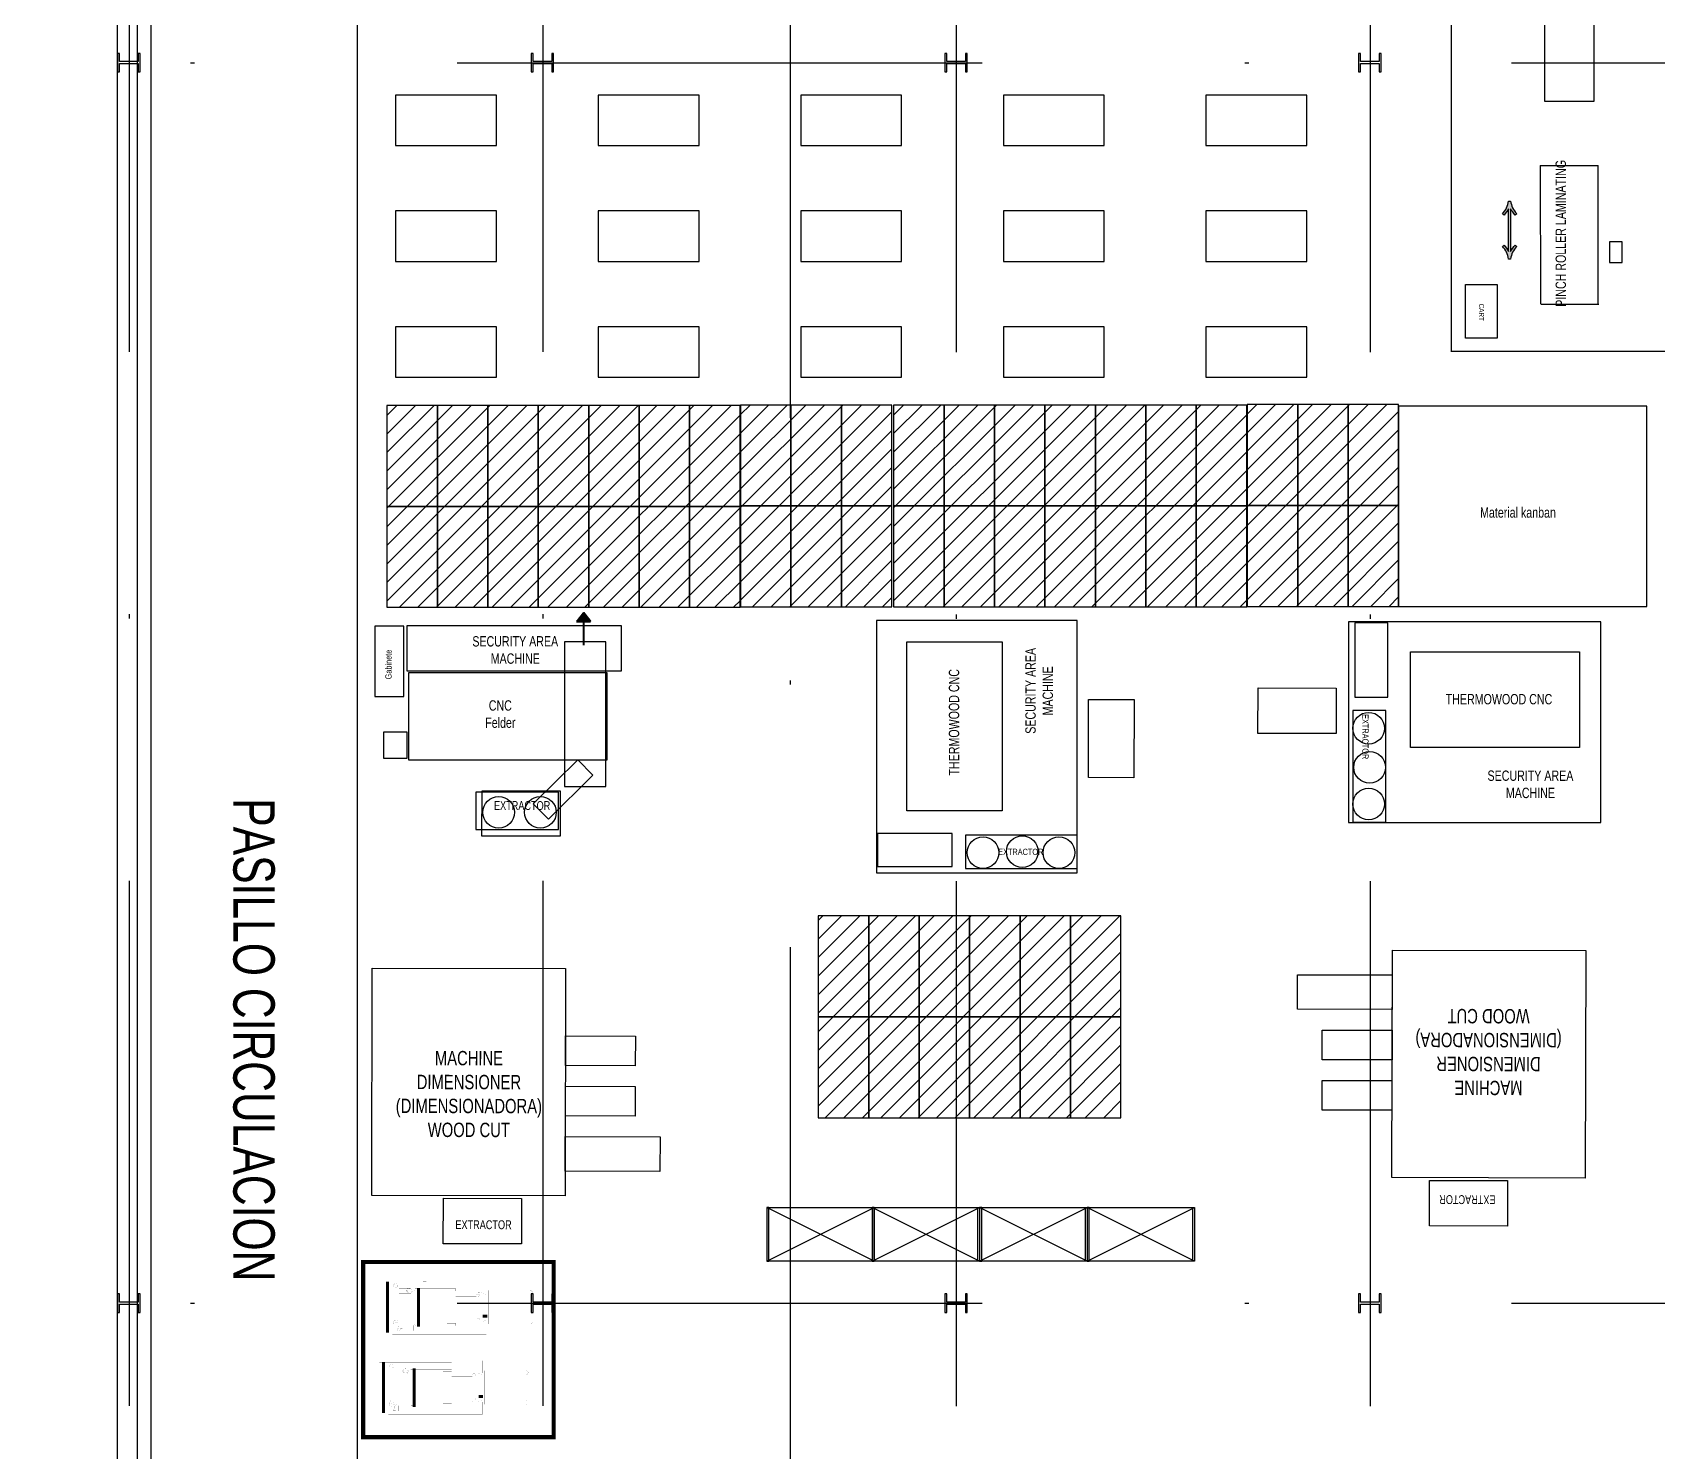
# Model space of a CAD drawing. Header units: millimetres. Extents: x 1309 to 1714, y 898 to 1242.
# Drawn here: x 1377.89 to 1417.19, y 1174.33 to 1208.66 of the extents above; entities that cross this region are included whole.
import ezdxf

# ---------------------------------------------------------------- set-up
doc = ezdxf.new("R2010")
doc.units = ezdxf.units.MM
doc.linetypes.add('DASHDOT', pattern=[25.4, 12.7, -6.35, 0, -6.35])
for name, color, linetype in [('1- 2', 223, 'Continuous'), ('ejes', 140, 'DASHDOT'), ('LINEA LIMITE DE ZONIFICACION', 2, 'Continuous')]:
    doc.layers.add(name, color=color, linetype=linetype)
doc.styles.add('TEXTO GENERAL', font='swissc.ttf', dxfattribs={"width": 0.9, "height": 1})

# ---------------------------------------------------------------- blocks, each defined once
blk = doc.blocks.new('malla1x1')
at = {"color": 1, "linetype": 'Continuous', "ltscale": 0.01}
blk.add_lwpolyline([(80.173, 79.605), (0, 79.605), (0, 0), (101.556, 0)], close=True, dxfattribs=at)
blk = doc.blocks.new('planta conjunto')
blk.add_lwpolyline([(60.277, 79.803), (60.75, 79.803), (60.75, 0), (60.277, 0)], close=True)
blk.add_lwpolyline([(60.277, 79.803), (60.75, 79.803), (60.75, 0), (60.277, 0)], close=True)
at = {"layer": '1- 2', "lineweight": 25}
for points in [[(60.774, 55.02), (60.324, 55.02), (60.324, 55.217), (60.277, 55.217), (60.277, 54.767), (60.324, 54.767), (60.324, 54.972), (60.774, 54.972), (60.774, 54.767), (60.822, 54.767), (60.822, 55.217), (60.774, 55.217), (60.774, 55.02)], [(60.774, 55.02), (60.324, 55.02), (60.324, 55.217), (60.277, 55.217), (60.277, 54.767), (60.324, 54.767), (60.324, 54.972), (60.774, 54.972), (60.774, 54.767), (60.822, 54.767), (60.822, 55.217), (60.774, 55.217), (60.774, 55.02)], [(70.782, 55.02), (70.332, 55.02), (70.332, 55.217), (70.284, 55.217), (70.284, 54.767), (70.332, 54.767), (70.332, 54.972), (70.782, 54.972), (70.782, 54.767), (70.822, 54.767), (70.822, 55.217), (70.782, 55.217), (70.782, 55.02)], [(70.782, 55.02), (70.332, 55.02), (70.332, 55.217), (70.284, 55.217), (70.284, 54.767), (70.332, 54.767), (70.332, 54.972), (70.782, 54.972), (70.782, 54.767), (70.822, 54.767), (70.822, 55.217), (70.782, 55.217), (70.782, 55.02)], [(80.782, 55.02), (80.332, 55.02), (80.332, 55.217), (80.284, 55.217), (80.284, 54.767), (80.332, 54.767), (80.332, 54.972), (80.782, 54.972), (80.782, 54.767), (80.829, 54.767), (80.829, 55.217), (80.782, 55.217), (80.782, 55.02)], [(80.782, 55.02), (80.332, 55.02), (80.332, 55.217), (80.284, 55.217), (80.284, 54.767), (80.332, 54.767), (80.332, 54.972), (80.782, 54.972), (80.782, 54.767), (80.829, 54.767), (80.829, 55.217), (80.782, 55.217), (80.782, 55.02)], [(90.79, 55.02), (90.34, 55.02), (90.34, 55.217), (90.292, 55.217), (90.292, 54.767), (90.34, 54.767), (90.34, 54.972), (90.79, 54.972), (90.79, 54.767), (90.837, 54.767), (90.837, 55.217), (90.79, 55.217), (90.79, 55.02)], [(90.79, 55.02), (90.34, 55.02), (90.34, 55.217), (90.292, 55.217), (90.292, 54.767), (90.34, 54.767), (90.34, 54.972), (90.79, 54.972), (90.79, 54.767), (90.837, 54.767), (90.837, 55.217), (90.79, 55.217), (90.79, 55.02)], [(60.774, 25.012), (60.324, 25.012), (60.324, 25.209), (60.277, 25.209), (60.277, 24.759), (60.324, 24.759), (60.324, 24.964), (60.774, 24.964), (60.774, 24.759), (60.822, 24.759), (60.822, 25.209), (60.774, 25.209), (60.774, 25.012)], [(60.774, 25.012), (60.324, 25.012), (60.324, 25.209), (60.277, 25.209), (60.277, 24.759), (60.324, 24.759), (60.324, 24.964), (60.774, 24.964), (60.774, 24.759), (60.822, 24.759), (60.822, 25.209), (60.774, 25.209), (60.774, 25.012)], [(70.782, 25.012), (70.332, 25.012), (70.332, 25.209), (70.284, 25.209), (70.284, 24.759), (70.332, 24.759), (70.332, 24.964), (70.782, 24.964), (70.782, 24.759), (70.822, 24.759), (70.822, 25.209), (70.782, 25.209), (70.782, 25.012)], [(70.782, 25.012), (70.332, 25.012), (70.332, 25.209), (70.284, 25.209), (70.284, 24.759), (70.332, 24.759), (70.332, 24.964), (70.782, 24.964), (70.782, 24.759), (70.822, 24.759), (70.822, 25.209), (70.782, 25.209), (70.782, 25.012)], [(80.782, 25.012), (80.332, 25.012), (80.332, 25.209), (80.284, 25.209), (80.284, 24.759), (80.332, 24.759), (80.332, 24.964), (80.782, 24.964), (80.782, 24.759), (80.829, 24.759), (80.829, 25.209), (80.782, 25.209), (80.782, 25.012)], [(80.782, 25.012), (80.332, 25.012), (80.332, 25.209), (80.284, 25.209), (80.284, 24.759), (80.332, 24.759), (80.332, 24.964), (80.782, 24.964), (80.782, 24.759), (80.829, 24.759), (80.829, 25.209), (80.782, 25.209), (80.782, 25.012)], [(90.79, 25.012), (90.34, 25.012), (90.34, 25.209), (90.292, 25.209), (90.292, 24.759), (90.34, 24.759), (90.34, 24.964), (90.79, 24.964), (90.79, 24.759), (90.837, 24.759), (90.837, 25.209), (90.79, 25.209), (90.79, 25.012)], [(90.79, 25.012), (90.34, 25.012), (90.34, 25.209), (90.292, 25.209), (90.292, 24.759), (90.34, 24.759), (90.34, 24.964), (90.79, 24.964), (90.79, 24.759), (90.837, 24.759), (90.837, 25.209), (90.79, 25.209), (90.79, 25.012)]]:
    blk.add_lwpolyline(points, dxfattribs=at)
at = {"layer": 'ejes'}
for p, q in [((60.555, 86.2), (60.555, 0.474)), ((70.562, 86.2), (70.562, 0.474)), ((80.562, 86.192), (80.562, 0.474)), ((90.57, 86.192), (90.57, 0.474)), ((76.545, 84.599), (76.545, -1.127)), ((-8.01, 54.992), (162.449, 54.992)), ((-8.01, 24.984), (162.449, 24.984))]:
    blk.add_line(p, q, dxfattribs=at)
blk.add_blockref('malla1x1', (60.75, 0.197))
blk = doc.blocks.new('ARRAY BASE$0$MONTACARGA 1')
at = {"lineweight": 100, "const_width": 0.00187}
for points in [[(9782.598, 92.797), (9782.598, 92.835), (9780.327, 92.835), (9780.327, 92.535), (9781.063, 92.535)], [(9780.28, 92.589), (9780.28, 91.777)], [(9780.564, 92.452), (9781.063, 92.452)], [(9781.033, 92.449), (9781.033, 91.917)], [(9782.714, 92.486), (9782.091, 92.486), (9782.091, 91.88), (9782.714, 91.88)], [(9780.411, 91.97), (9780.308, 91.97)], [(9782.598, 91.57), (9782.598, 91.532), (9780.327, 91.532), (9780.327, 91.832), (9781.063, 91.832)], [(9780.564, 91.916), (9781.063, 91.916)], [(9782.149, 91.842), (9782.437, 91.842), (9782.437, 91.721), (9782.149, 91.721)]]:
    blk.add_lwpolyline(points, dxfattribs=at)
for points in [[(9782.817, 91.57), (9782.817, 92.796), (9781.064, 92.796), (9781.064, 91.57)], [(9781.777, 92.648), (9781.856, 92.648), (9781.856, 92.797), (9781.777, 92.797)], [(9782.087, 92.749), (9782.351, 92.749), (9782.351, 92.619), (9782.087, 92.619)], [(9782.088, 92.646), (9781.302, 92.646), (9781.302, 91.719), (9782.088, 91.719)], [(9782.422, 92.747), (9782.401, 92.705), (9782.354, 92.705), (9782.354, 92.652), (9782.437, 92.652), (9782.486, 92.747)], [(9781.777, 91.569), (9781.856, 91.569), (9781.856, 91.718), (9781.777, 91.718)]]:
    blk.add_lwpolyline(points, close=True, dxfattribs=at)
at = {"lineweight": 100}
for points in [[(9782.714, 92.796), (9782.714, 91.57)], [(9780.411, 92.396), (9780.308, 92.396)], [(9781.969, 91.719), (9781.969, 92.646)]]:
    blk.add_lwpolyline(points, dxfattribs=at)
for points in [[(9780.205, 92.589, 0.00187, 0.00187, 0), (9780.205, 91.777, 0.00187, 0.00187, 0), (9780.306, 91.777, 0.00187, 0.00187, 0), (9780.306, 92.589, 0.00187, 0.00187, 0), (9779.265, 92.589, 0.00187, 0.00187, 0.414), (9779.217, 92.542, 0.00187, 0.00187, 0.414), (9779.265, 92.494, 0.00187, 0.00187, 0), (9780.205, 92.494, 0, 0, 0)], [(9780.411, 92.445, 0.00187, 0.00187, 0), (9780.308, 92.445, 0.00187, 0.00187, 0), (9780.308, 92.347, 0.00187, 0.00187, 0), (9780.411, 92.347, 0, 0, 0)], [(9780.411, 91.921, 0.00187, 0.00187, 0), (9780.411, 92.445, 0.00187, 0.00187, 0), (9780.492, 92.445, 0.00187, 0.00187, 0), (9780.492, 91.921, 0.00187, 0.00187, 0), (9780.308, 91.921, 0.00187, 0.00187, 0), (9780.308, 92.018, 0.00187, 0.00187, 0), (9780.411, 92.018, 0, 0, 0)], [(9781.277, 92.577, 0.00187, 0.00187, 0), (9781.063, 92.577, 0.00187, 0.00187, 0), (9781.063, 92.627, 0.00187, 0.00187, 0), (9781.277, 92.627, 0, 0, 0), (9781.277, 91.738, 0, 0, 0)], [(9781.277, 91.788, 0.00187, 0.00187, 0), (9781.063, 91.788, 0.00187, 0.00187, 0), (9781.063, 91.738, 0.00187, 0.00187, 0), (9781.953, 91.738, 0.00187, 0.00187, 0), (9781.953, 92.627, 0.00187, 0.00187, 0), (9781.277, 92.627, 0, 0, 0)]]:
    blk.add_lwpolyline(points, format="xyseb", dxfattribs=at)
at = {"lineweight": 100, "const_width": 0.00187}
for points in [[(9780.331, 91.922), (9780.335, 91.879, 0.134), (9780.447, 91.832), (9780.54, 91.836, 0.259), (9780.564, 91.869), (9780.564, 92.502, 0.388), (9780.527, 92.535, 0.001), (9780.447, 92.535, 0.071), (9780.415, 92.531, 0.105), (9780.331, 92.485), (9780.331, 92.445)], [(9781.968, 92.626), (9782.042, 92.626, -0.413), (9782.065, 92.599, -0.362), (9782.042, 92.58), (9781.968, 92.58)], [(9780.203, 91.871), (9779.262, 91.871, 0.414214), (9779.215, 91.824, 0.414), (9779.262, 91.777), (9780.203, 91.777)], [(9781.968, 91.785), (9782.042, 91.785, -0.412), (9782.065, 91.757, -0.362), (9782.042, 91.738), (9781.968, 91.738)], [(9782.145, 91.838, 0.256), (9782.114, 91.777, 0.256), (9782.149, 91.723)], [(9782.222, 91.728, 0.233), (9782.248, 91.785, 0.238), (9782.218, 91.837)]]:
    blk.add_lwpolyline(points, format="xyb", dxfattribs=at)
for points in [[(9780.511, 92.452, 0.413), (9780.533, 92.474, 0.415), (9780.511, 92.495, 0.414), (9780.489, 92.474, 0.414)], [(9782.512, 92.491, 0.325), (9782.57, 92.571, 0.414), (9782.486, 92.655, 0.414), (9782.402, 92.571, 0.414)], [(9782.502, 92.541, 0.275), (9782.52, 92.575, 0.381), (9782.482, 92.605, 0.381), (9782.452, 92.567, 0.381)], [(9780.489, 91.894, 0.414), (9780.511, 91.872, 0.414), (9780.533, 91.894, 0.414), (9780.511, 91.915, 0.414)], [(9782.181, 91.73, 0.414), (9782.233, 91.781, 0.414), (9782.181, 91.833, 0.414), (9782.13, 91.781, 0.414)], [(9782.523, 91.614, 0.414), (9782.573, 91.663, 0.414), (9782.523, 91.713, 0.414), (9782.473, 91.663, 0.414)]]:
    blk.add_lwpolyline(points, format="xyb", close=True, dxfattribs=at)
blk = doc.blocks.new('ARRAY BASE$0$SLIDING DOOR ARROW')
h = blk.add_hatch(color=7)
h.dxf.hatch_style = 1
h.paths.add_polyline_path([(-6.8, 15.6), (-5.3, 14.3, 0.049205), (-1, 20.4), (-1, -20.4, 0.049205), (-5.3, -14.3), (-6.8, -15.6, -0.166738), (-1, -27.6), (1, -27.6, -0.166738), (6.8, -15.6), (5.3, -14.3, 0.049205), (1, -20.4), (1, 20.4, 0.049205), (5.3, 14.3), (6.8, 15.6, -0.166738), (1, 27.6), (-1, 27.6, -0.166738)])
at = {"color": 7}
blk.add_lwpolyline([(-1, 27.6), (1, 27.6, 0.166738), (6.8, 15.6), (5.3, 14.3, -0.049205), (1, 20.4), (1, -20.4, -0.049205), (5.3, -14.3), (6.8, -15.6, 0.166738), (1, -27.6), (-1, -27.6, 0.166738), (-6.8, -15.6), (-5.3, -14.3, -0.049205), (-1, -20.4), (-1, 20.4, -0.049205), (-5.3, 14.3), (-6.8, 15.6, 0.166738)], format="xyb", close=True, dxfattribs=at)
blk = doc.blocks.new('ARRAY BASE$0$Rack madera')
for p, q in [((0.002, 0.002), (0.002, 1.302)), ((0.002, 1.302), (0.052, 1.302)), ((2.602, 1.302), (0.002, 0.002)), ((0.002, 1.302), (2.602, 0.002)), ((2.552, 1.302), (0.052, 1.302)), ((0.052, 1.302), (0.052, 0.002)), ((2.552, 0.002), (2.552, 1.302)), ((2.602, 1.302), (2.552, 1.302)), ((2.602, 0.002), (2.602, 1.302)), ((0.052, 0.002), (0.002, 0.002)), ((0.052, 0.002), (2.552, 0.002)), ((2.552, 0.002), (2.602, 0.002))]:
    blk.add_line(p, q)

msp = doc.modelspace()

# ---------------------------------------------------------------- hatches: boundary and pattern name
h = msp.add_hatch()
h.set_pattern_fill('ANSI31', color=256, scale=0.1)
h.set_pattern_definition([(45, (1003.65914, 1162.334), (-0.2245064, 0.2245064), [])])
h.paths.add_polyline_path([(1398.67136, 1197.20638), (1397.45136, 1197.20638), (1397.45136, 1194.76638), (1398.67136, 1194.76638)])
h.paths.add_polyline_path([(1397.45136, 1197.20638), (1396.23136, 1197.20638), (1396.23136, 1194.76638), (1397.45136, 1194.76638)])
h.paths.add_polyline_path([(1396.23136, 1197.20638), (1395.01136, 1197.20638), (1395.01136, 1194.76638), (1396.23136, 1194.76638)])
h.paths.add_polyline_path([(1394.99892, 1197.19536), (1393.77892, 1197.19536), (1393.77892, 1194.75536), (1394.99892, 1194.75536)])
h.paths.add_polyline_path([(1393.77892, 1197.19536), (1392.55892, 1197.19536), (1392.55892, 1194.75536), (1393.77892, 1194.75536)])
h.paths.add_polyline_path([(1391.33892, 1197.19536), (1390.11892, 1197.19536), (1390.11892, 1194.75536), (1391.33892, 1194.75536)])
h.paths.add_polyline_path([(1392.55892, 1197.19536), (1391.33892, 1197.19536), (1391.33892, 1194.75536), (1392.55892, 1194.75536)])
h.paths.add_polyline_path([(1388.89892, 1197.19536), (1387.67892, 1197.19536), (1387.67892, 1194.75536), (1388.89892, 1194.75536)])
h.paths.add_polyline_path([(1390.11892, 1197.19536), (1388.89892, 1197.19536), (1388.89892, 1194.75536), (1390.11892, 1194.75536)])
h.paths.add_polyline_path([(1387.67892, 1197.19536), (1386.45892, 1197.19536), (1386.45892, 1194.75536), (1387.67892, 1194.75536)])
h.paths.add_polyline_path([(1388.89892, 1199.63536), (1387.67892, 1199.63536), (1387.67892, 1197.19536), (1388.89892, 1197.19536)])
h.paths.add_polyline_path([(1387.67892, 1199.63536), (1386.45892, 1199.63536), (1386.45892, 1197.19536), (1387.67892, 1197.19536)])
h.paths.add_polyline_path([(1390.11892, 1199.63536), (1388.89892, 1199.63536), (1388.89892, 1197.19536), (1390.11892, 1197.19536)])
h.paths.add_polyline_path([(1391.33892, 1199.63536), (1390.11892, 1199.63536), (1390.11892, 1197.19536), (1391.33892, 1197.19536)])
h.paths.add_polyline_path([(1392.55892, 1199.63536), (1391.33892, 1199.63536), (1391.33892, 1197.19536), (1392.55892, 1197.19536)])
h.paths.add_polyline_path([(1393.77892, 1199.63536), (1392.55892, 1199.63536), (1392.55892, 1197.19536), (1393.77892, 1197.19536)])
h.paths.add_polyline_path([(1394.99892, 1199.63536), (1393.77892, 1199.63536), (1393.77892, 1197.19536), (1394.99892, 1197.19536)])
h.paths.add_polyline_path([(1396.23136, 1199.64638), (1395.01136, 1199.64638), (1395.01136, 1197.20638), (1396.23136, 1197.20638)])
h.paths.add_polyline_path([(1398.67136, 1199.64638), (1397.45136, 1199.64638), (1397.45136, 1197.20638), (1398.67136, 1197.20638)])
h.paths.add_polyline_path([(1397.45136, 1199.64638), (1396.23136, 1199.64638), (1396.23136, 1197.20638), (1397.45136, 1197.20638)])
h = msp.add_hatch()
h.set_pattern_fill('ANSI31', color=256, scale=0.1)
h.set_pattern_definition([(45, (1015.91454, 1162.34503), (-0.2245064, 0.2245064), [])])
h.paths.add_polyline_path([(1410.92677, 1197.21739), (1409.70677, 1197.21739), (1409.70677, 1194.77739), (1410.92677, 1194.77739)])
h.paths.add_polyline_path([(1409.70677, 1197.21739), (1408.48677, 1197.21739), (1408.48677, 1194.77739), (1409.70677, 1194.77739)])
h.paths.add_polyline_path([(1408.48677, 1197.21739), (1407.26677, 1197.21739), (1407.26677, 1194.77739), (1408.48677, 1194.77739)])
h.paths.add_polyline_path([(1407.25432, 1197.20638), (1406.03432, 1197.20638), (1406.03432, 1194.76638), (1407.25432, 1194.76638)])
h.paths.add_polyline_path([(1406.03432, 1197.20638), (1404.81432, 1197.20638), (1404.81432, 1194.76638), (1406.03432, 1194.76638)])
h.paths.add_polyline_path([(1403.59432, 1197.20638), (1402.37432, 1197.20638), (1402.37432, 1194.76638), (1403.59432, 1194.76638)])
h.paths.add_polyline_path([(1404.81432, 1197.20638), (1403.59432, 1197.20638), (1403.59432, 1194.76638), (1404.81432, 1194.76638)])
h.paths.add_polyline_path([(1401.15432, 1197.20638), (1399.93432, 1197.20638), (1399.93432, 1194.76638), (1401.15432, 1194.76638)])
h.paths.add_polyline_path([(1402.37432, 1197.20638), (1401.15432, 1197.20638), (1401.15432, 1194.76638), (1402.37432, 1194.76638)])
h.paths.add_polyline_path([(1399.93432, 1197.20638), (1398.71432, 1197.20638), (1398.71432, 1194.76638), (1399.93432, 1194.76638)])
h.paths.add_polyline_path([(1401.15432, 1199.64638), (1399.93432, 1199.64638), (1399.93432, 1197.20638), (1401.15432, 1197.20638)])
h.paths.add_polyline_path([(1399.93432, 1199.64638), (1398.71432, 1199.64638), (1398.71432, 1197.20638), (1399.93432, 1197.20638)])
h.paths.add_polyline_path([(1402.37432, 1199.64638), (1401.15432, 1199.64638), (1401.15432, 1197.20638), (1402.37432, 1197.20638)])
h.paths.add_polyline_path([(1403.59432, 1199.64638), (1402.37432, 1199.64638), (1402.37432, 1197.20638), (1403.59432, 1197.20638)])
h.paths.add_polyline_path([(1404.81432, 1199.64638), (1403.59432, 1199.64638), (1403.59432, 1197.20638), (1404.81432, 1197.20638)])
h.paths.add_polyline_path([(1406.03432, 1199.64638), (1404.81432, 1199.64638), (1404.81432, 1197.20638), (1406.03432, 1197.20638)])
h.paths.add_polyline_path([(1407.25432, 1199.64638), (1406.03432, 1199.64638), (1406.03432, 1197.20638), (1407.25432, 1197.20638)])
h.paths.add_polyline_path([(1408.48677, 1199.65739), (1407.26677, 1199.65739), (1407.26677, 1197.21739), (1408.48677, 1197.21739)])
h.paths.add_polyline_path([(1410.92677, 1199.65739), (1409.70677, 1199.65739), (1409.70677, 1197.21739), (1410.92677, 1197.21739)])
h.paths.add_polyline_path([(1409.70677, 1199.65739), (1408.48677, 1199.65739), (1408.48677, 1197.21739), (1409.70677, 1197.21739)])
h = msp.add_hatch(color=256)
h.dxf.hatch_style = 1
h.paths.add_polyline_path([(1391.0349, 1194.42641), (1391.20717, 1194.42641), (1391.20717, 1194.64632)])
h.paths.add_polyline_path([(1391.20717, 1194.64632), (1391.20717, 1194.42641), (1391.37945, 1194.42641)])
h = msp.add_hatch()
h.set_pattern_fill('ANSI31', color=256, scale=0.1)
h.set_pattern_definition([(45, (984.30906, 1149.971), (-0.2245064, 0.2245064), [])])
h.paths.add_polyline_path([(1402.99238, 1187.28835), (1401.77238, 1187.28835), (1401.77238, 1184.84835), (1402.99238, 1184.84835)])
h.paths.add_polyline_path([(1398.11238, 1187.28835), (1396.89238, 1187.28835), (1396.89238, 1184.84835), (1398.11238, 1184.84835)])
h.paths.add_polyline_path([(1399.33238, 1187.28835), (1398.11238, 1187.28835), (1398.11238, 1184.84835), (1399.33238, 1184.84835)])
h.paths.add_polyline_path([(1399.33238, 1184.84835), (1398.11238, 1184.84835), (1398.11238, 1182.40835), (1399.33238, 1182.40835)])
h.paths.add_polyline_path([(1398.11238, 1184.84835), (1396.89238, 1184.84835), (1396.89238, 1182.40835), (1398.11238, 1182.40835)])
h.paths.add_polyline_path([(1401.77238, 1184.84835), (1400.55238, 1184.84835), (1400.55238, 1182.40835), (1401.77238, 1182.40835)])
h.paths.add_polyline_path([(1400.55238, 1184.84835), (1399.33238, 1184.84835), (1399.33238, 1182.40835), (1400.55238, 1182.40835)])
h.paths.add_polyline_path([(1400.55238, 1187.28835), (1399.33238, 1187.28835), (1399.33238, 1184.84835), (1400.55238, 1184.84835)])
h.paths.add_polyline_path([(1401.77238, 1187.28835), (1400.55238, 1187.28835), (1400.55238, 1184.84835), (1401.77238, 1184.84835)])
h.paths.add_polyline_path([(1402.99238, 1184.84835), (1401.77238, 1184.84835), (1401.77238, 1182.40835), (1402.99238, 1182.40835)])
h.paths.add_polyline_path([(1404.21238, 1184.84835), (1402.99238, 1184.84835), (1402.99238, 1182.40835), (1404.21238, 1182.40835)])
h.paths.add_polyline_path([(1404.21238, 1187.28835), (1402.99238, 1187.28835), (1402.99238, 1184.84835), (1404.21238, 1184.84835)])

# ---------------------------------------------------------------- linework, layer by layer
for p, q in [((1385.74948, 1171.28577), (1385.74948, 1226.2924)), ((1414.34713, 1205.44145), (1414.35885, 1202.08989)), ((1414.34713, 1205.44145), (1415.75338, 1205.44145)), ((1415.75338, 1202.08989), (1415.75338, 1205.44145)), ((1414.37289, 1202.08989), (1415.76742, 1202.08989))]:
    msp.add_line(p, q)
for points in [[(1385.74948, 1232.93578), (1385.74948, 1232.93578), (1380.74948, 1232.93578), (1380.74948, 1152.93578)], [(1385.74948, 1171.28577), (1385.74948, 1226.2924)], [(1412.20848, 1200.94895), (1417.82176, 1200.94895), (1417.81004, 1214.63059), (1412.19676, 1214.64231), (1412.19676, 1200.93723)]]:
    msp.add_lwpolyline(points)
for points in [[(1380.74948, 1152.93578), (1440.7495, 1152.93578), (1440.7495, 1232.93578), (1380.74948, 1232.93578)], [(1379.94377, 1232.7146), (1380.41737, 1232.7146), (1380.41737, 1152.77235), (1379.94377, 1152.77235)], [(1415.65362, 1206.99381), (1415.65362, 1214.04381), (1414.45362, 1214.04381), (1414.45362, 1206.99381)], [(1389.10757, 1205.92088), (1389.10757, 1207.14088), (1386.66757, 1207.14088), (1386.66757, 1205.92088)], [(1394.00757, 1205.92088), (1394.00757, 1207.14088), (1391.56757, 1207.14088), (1391.56757, 1205.92088)], [(1398.90757, 1205.92088), (1398.90757, 1207.14088), (1396.46757, 1207.14088), (1396.46757, 1205.92088)], [(1403.80757, 1205.92088), (1403.80757, 1207.14088), (1401.36757, 1207.14088), (1401.36757, 1205.92088)], [(1408.70757, 1205.92088), (1408.70757, 1207.14088), (1406.26757, 1207.14088), (1406.26757, 1205.92088)], [(1389.10757, 1203.12088), (1389.10757, 1204.34088), (1386.66757, 1204.34088), (1386.66757, 1203.12088)], [(1394.00757, 1203.12088), (1394.00757, 1204.34088), (1391.56757, 1204.34088), (1391.56757, 1203.12088)], [(1398.90757, 1203.12088), (1398.90757, 1204.34088), (1396.46757, 1204.34088), (1396.46757, 1203.12088)], [(1403.80757, 1203.12088), (1403.80757, 1204.34088), (1401.36757, 1204.34088), (1401.36757, 1203.12088)], [(1408.70757, 1203.12088), (1408.70757, 1204.34088), (1406.26757, 1204.34088), (1406.26757, 1203.12088)], [(1416.33088, 1203.09726), (1416.33088, 1203.59226), (1416.03088, 1203.59226), (1416.03088, 1203.09726)], [(1413.31167, 1201.26659), (1412.54167, 1201.26659), (1412.54167, 1202.55959), (1413.31167, 1202.55959)], [(1389.10757, 1200.32088), (1389.10757, 1201.54088), (1386.66757, 1201.54088), (1386.66757, 1200.32088)], [(1394.00757, 1200.32088), (1394.00757, 1201.54088), (1391.56757, 1201.54088), (1391.56757, 1200.32088)], [(1398.90757, 1200.32088), (1398.90757, 1201.54088), (1396.46757, 1201.54088), (1396.46757, 1200.32088)], [(1403.80757, 1200.32088), (1403.80757, 1201.54088), (1401.36757, 1201.54088), (1401.36757, 1200.32088)], [(1408.70757, 1200.32088), (1408.70757, 1201.54088), (1406.26757, 1201.54088), (1406.26757, 1200.32088)], [(1387.67892, 1199.63536), (1386.45892, 1199.63536), (1386.45892, 1197.19536), (1387.67892, 1197.19536)], [(1388.89892, 1199.63536), (1387.67892, 1199.63536), (1387.67892, 1197.19536), (1388.89892, 1197.19536)], [(1390.11892, 1199.63536), (1388.89892, 1199.63536), (1388.89892, 1197.19536), (1390.11892, 1197.19536)], [(1391.33892, 1199.63536), (1390.11892, 1199.63536), (1390.11892, 1197.19536), (1391.33892, 1197.19536)], [(1392.55892, 1199.63536), (1391.33892, 1199.63536), (1391.33892, 1197.19536), (1392.55892, 1197.19536)], [(1393.77892, 1199.63536), (1392.55892, 1199.63536), (1392.55892, 1197.19536), (1393.77892, 1197.19536)], [(1394.99892, 1199.63536), (1393.77892, 1199.63536), (1393.77892, 1197.19536), (1394.99892, 1197.19536)], [(1396.23136, 1199.64638), (1395.01136, 1199.64638), (1395.01136, 1197.20638), (1396.23136, 1197.20638)], [(1397.45136, 1199.64638), (1396.23136, 1199.64638), (1396.23136, 1197.20638), (1397.45136, 1197.20638)], [(1398.67136, 1199.64638), (1397.45136, 1199.64638), (1397.45136, 1197.20638), (1398.67136, 1197.20638)], [(1399.93432, 1199.64638), (1398.71432, 1199.64638), (1398.71432, 1197.20638), (1399.93432, 1197.20638)], [(1401.15432, 1199.64638), (1399.93432, 1199.64638), (1399.93432, 1197.20638), (1401.15432, 1197.20638)], [(1402.37432, 1199.64638), (1401.15432, 1199.64638), (1401.15432, 1197.20638), (1402.37432, 1197.20638)], [(1403.59432, 1199.64638), (1402.37432, 1199.64638), (1402.37432, 1197.20638), (1403.59432, 1197.20638)], [(1404.81432, 1199.64638), (1403.59432, 1199.64638), (1403.59432, 1197.20638), (1404.81432, 1197.20638)], [(1406.03432, 1199.64638), (1404.81432, 1199.64638), (1404.81432, 1197.20638), (1406.03432, 1197.20638)], [(1407.25432, 1199.64638), (1406.03432, 1199.64638), (1406.03432, 1197.20638), (1407.25432, 1197.20638)], [(1408.48677, 1199.65739), (1407.26677, 1199.65739), (1407.26677, 1197.21739), (1408.48677, 1197.21739)], [(1409.70677, 1199.65739), (1408.48677, 1199.65739), (1408.48677, 1197.21739), (1409.70677, 1197.21739)], [(1410.92677, 1199.65739), (1409.70677, 1199.65739), (1409.70677, 1197.21739), (1410.92677, 1197.21739)], [(1410.92677, 1194.77739), (1416.92677, 1194.77739), (1416.92677, 1199.61739), (1410.92677, 1199.61739)], [(1387.67892, 1197.19536), (1386.45892, 1197.19536), (1386.45892, 1194.75536), (1387.67892, 1194.75536)], [(1388.89892, 1197.19536), (1387.67892, 1197.19536), (1387.67892, 1194.75536), (1388.89892, 1194.75536)], [(1390.11892, 1197.19536), (1388.89892, 1197.19536), (1388.89892, 1194.75536), (1390.11892, 1194.75536)], [(1391.33892, 1197.19536), (1390.11892, 1197.19536), (1390.11892, 1194.75536), (1391.33892, 1194.75536)], [(1392.55892, 1197.19536), (1391.33892, 1197.19536), (1391.33892, 1194.75536), (1392.55892, 1194.75536)], [(1393.77892, 1197.19536), (1392.55892, 1197.19536), (1392.55892, 1194.75536), (1393.77892, 1194.75536)], [(1394.99892, 1197.19536), (1393.77892, 1197.19536), (1393.77892, 1194.75536), (1394.99892, 1194.75536)], [(1396.23136, 1197.20638), (1395.01136, 1197.20638), (1395.01136, 1194.76638), (1396.23136, 1194.76638)], [(1397.45136, 1197.20638), (1396.23136, 1197.20638), (1396.23136, 1194.76638), (1397.45136, 1194.76638)], [(1398.67136, 1197.20638), (1397.45136, 1197.20638), (1397.45136, 1194.76638), (1398.67136, 1194.76638)], [(1399.93432, 1197.20638), (1398.71432, 1197.20638), (1398.71432, 1194.76638), (1399.93432, 1194.76638)], [(1401.15432, 1197.20638), (1399.93432, 1197.20638), (1399.93432, 1194.76638), (1401.15432, 1194.76638)], [(1402.37432, 1197.20638), (1401.15432, 1197.20638), (1401.15432, 1194.76638), (1402.37432, 1194.76638)], [(1403.59432, 1197.20638), (1402.37432, 1197.20638), (1402.37432, 1194.76638), (1403.59432, 1194.76638)], [(1404.81432, 1197.20638), (1403.59432, 1197.20638), (1403.59432, 1194.76638), (1404.81432, 1194.76638)], [(1406.03432, 1197.20638), (1404.81432, 1197.20638), (1404.81432, 1194.76638), (1406.03432, 1194.76638)], [(1407.25432, 1197.20638), (1406.03432, 1197.20638), (1406.03432, 1194.76638), (1407.25432, 1194.76638)], [(1408.48677, 1197.21739), (1407.26677, 1197.21739), (1407.26677, 1194.77739), (1408.48677, 1194.77739)], [(1409.70677, 1197.21739), (1408.48677, 1197.21739), (1408.48677, 1194.77739), (1409.70677, 1194.77739)], [(1410.92677, 1197.21739), (1409.70677, 1197.21739), (1409.70677, 1194.77739), (1410.92677, 1194.77739)], [(1398.30164, 1194.43891), (1398.30164, 1188.3322), (1403.15515, 1188.3322), (1403.15515, 1194.43891)], [(1415.82047, 1194.40511), (1409.71375, 1194.40511), (1409.71375, 1189.5516), (1415.82047, 1189.5516)], [(1409.86424, 1194.3797), (1409.86424, 1192.5797), (1410.66424, 1192.5797), (1410.66424, 1194.3797)], [(1386.86621, 1192.59658), (1386.86621, 1194.29658), (1386.16621, 1194.29658), (1386.16621, 1192.59658)], [(1386.94493, 1194.31167), (1392.12693, 1194.31167), (1392.12693, 1193.20767), (1386.94493, 1193.20767)], [(1390.75515, 1193.91939), (1390.75515, 1190.41939), (1391.75515, 1190.41939), (1391.75515, 1193.91939)], [(1401.34234, 1189.83222), (1399.03134, 1189.83222), (1399.03134, 1193.92122), (1401.34234, 1193.92122)], [(1411.21377, 1191.36442), (1411.21377, 1193.67542), (1415.30277, 1193.67542), (1415.30277, 1191.36442)], [(1391.78195, 1191.06767), (1391.78195, 1193.16767), (1386.98195, 1193.16767), (1386.98195, 1191.06767)], [(1407.52746, 1192.80252), (1409.41746, 1192.79865), (1409.41521, 1191.69966), (1407.52522, 1191.70352)], [(1403.42706, 1190.63379), (1403.43092, 1192.52379), (1404.52992, 1192.52154), (1404.52606, 1190.63155)], [(1409.82147, 1192.25493), (1409.82147, 1189.55493), (1410.62147, 1189.55493), (1410.62147, 1192.25493)], [(1386.94843, 1191.73761), (1386.37722, 1191.73761), (1386.37722, 1191.10536), (1386.94843, 1191.10536)], [(1391.44316, 1190.69262), (1391.07629, 1191.06507), (1389.99944, 1190.00434), (1390.36631, 1189.63189)], [(1390.60994, 1190.28067), (1388.60994, 1190.28067), (1388.60994, 1189.38067), (1390.60994, 1189.38067)], [(1390.64836, 1189.21624), (1388.75836, 1189.22011), (1388.76061, 1190.3191), (1390.65061, 1190.31524)], [(1398.32705, 1188.48269), (1400.12705, 1188.48269), (1400.12705, 1189.28269), (1398.32705, 1189.28269)], [(1400.45183, 1188.43991), (1403.15183, 1188.43991), (1403.15183, 1189.23991), (1400.45183, 1189.23991)], [(1398.11238, 1187.28835), (1396.89238, 1187.28835), (1396.89238, 1184.84835), (1398.11238, 1184.84835)], [(1399.33238, 1187.28835), (1398.11238, 1187.28835), (1398.11238, 1184.84835), (1399.33238, 1184.84835)], [(1400.55238, 1187.28835), (1399.33238, 1187.28835), (1399.33238, 1184.84835), (1400.55238, 1184.84835)], [(1401.77238, 1187.28835), (1400.55238, 1187.28835), (1400.55238, 1184.84835), (1401.77238, 1184.84835)], [(1402.99238, 1187.28835), (1401.77238, 1187.28835), (1401.77238, 1184.84835), (1402.99238, 1184.84835)], [(1404.21238, 1187.28835), (1402.99238, 1187.28835), (1402.99238, 1184.84835), (1404.21238, 1184.84835)], [(1415.44007, 1180.94942), (1410.76608, 1180.95897), (1410.77732, 1186.46296), (1415.45131, 1186.45341)], [(1386.10406, 1186.02884), (1390.77805, 1186.01929), (1390.76681, 1180.5153), (1386.09282, 1180.52485)], [(1410.77028, 1185.02608), (1408.48029, 1185.03076), (1408.482, 1185.86776), (1410.77199, 1185.86308)], [(1398.11238, 1184.84835), (1396.89238, 1184.84835), (1396.89238, 1182.40835), (1398.11238, 1182.40835)], [(1399.33238, 1184.84835), (1398.11238, 1184.84835), (1398.11238, 1182.40835), (1399.33238, 1182.40835)], [(1400.55238, 1184.84835), (1399.33238, 1184.84835), (1399.33238, 1182.40835), (1400.55238, 1182.40835)], [(1401.77238, 1184.84835), (1400.55238, 1184.84835), (1400.55238, 1182.40835), (1401.77238, 1182.40835)], [(1402.99238, 1184.84835), (1401.77238, 1184.84835), (1401.77238, 1182.40835), (1402.99238, 1182.40835)], [(1404.21238, 1184.84835), (1402.99238, 1184.84835), (1402.99238, 1182.40835), (1404.21238, 1182.40835)], [(1410.76779, 1183.80809), (1409.0788, 1183.81154), (1409.08026, 1184.52953), (1410.76926, 1184.52608)], [(1390.77883, 1184.38817), (1392.46782, 1184.38472), (1392.46636, 1183.66673), (1390.77736, 1183.67018)], [(1390.77634, 1183.17018), (1392.46533, 1183.16673), (1392.46387, 1182.44873), (1390.77487, 1182.45218)], [(1410.76531, 1182.59009), (1409.07631, 1182.59354), (1409.07778, 1183.31154), (1410.76677, 1183.30809)], [(1390.77385, 1181.95218), (1393.06384, 1181.9475), (1393.06213, 1181.1105), (1390.77214, 1181.11518)], [(1411.67304, 1180.89031), (1413.56304, 1180.88645), (1413.56079, 1179.78745), (1411.67079, 1179.79131)], [(1389.71347, 1179.35686), (1387.82348, 1179.36072), (1387.82572, 1180.45972), (1389.71572, 1180.45586)]]:
    msp.add_lwpolyline(points, close=True)
for points, const_width in [([(1391.04401, 1194.4073), (1391.38856, 1194.4073)], 0.04991), ([(1391.21628, 1194.62721), (1391.21628, 1193.83348)], 0.04991), ([(1391.21628, 1193.83348), (1391.21628, 1194.62721)], 0.04991), ([(1391.38856, 1194.4073), (1391.21628, 1194.62721)], 0.04991), ([(1390.49111, 1174.6802), (1385.88535, 1174.6802), (1385.88535, 1178.91905), (1390.49111, 1178.91905), (1390.49111, 1174.6802)], 0.1)]:
    msp.add_lwpolyline(points, dxfattribs=dict(const_width=const_width))
for centre in [(1410.20149, 1191.82973), (1410.22428, 1190.88249), (1389.16099, 1189.79688), (1390.17294, 1189.79648), (1410.20156, 1189.99611), (1400.87702, 1188.81993), (1401.82426, 1188.84273), (1402.71065, 1188.82001)]:
    msp.add_circle(centre, 0.38257)

# ---------------------------------------------------------------- block references
msp.add_blockref('planta conjunto', (1319.66725, 1152.93578))
at = {"xscale": 0.0254, "yscale": 0.0254, "zscale": 0.0254}
msp.add_blockref('ARRAY BASE$0$SLIDING DOOR ARROW', (1413.61043, 1203.87852), dxfattribs=at)
at = {"xscale": -1, "rotation": 180}
for p in [(1395.64227, 1180.2397), (1398.19227, 1180.2397), (1400.79227, 1180.23969), (1403.39227, 1180.23969)]:
    msp.add_blockref('ARRAY BASE$0$Rack madera', p, dxfattribs=at)
at = {"rotation": 180}
for p in [(11169.18844, 1270.00702), (11169.09051, 1268.0648)]:
    msp.add_blockref('ARRAY BASE$0$MONTACARGA 1', p, dxfattribs=at)

# ---------------------------------------------------------------- texts
at = {"attachment_point": 1, "style": 'TEXTO GENERAL'}
for s, width, gutter_width, heights, insert, char_height, rotation in [('\\pxqc;PINCH ROLLER LAMINATING', 3.7524625, 0, [1.89809], (1414.72395, 1201.92296), 0.25, 90), ('\\pxqc;CART', 2.5649659, 5.95842, [0], (1412.99307, 1203.17394), 0.119168, 270), ('\\pxqc;Gabinete', 5.3809735, 12.5, [0], (1386.42138, 1190.68047), 0.15, 90), ('\\pxqc;SECURITY AREA\\PMACHINE', 5.3809735, 12.5, [0], (1401.90002, 1190.04313), 0.25, 90), ('\\pxqc;THERMOWOOD CNC', 3.7524625, 0, [1.89809], (1400.04918, 1190.09682), 0.25, 90), ('\\pxqc;EXTRACTOR', 5.3809735, 12.5, [0], (1410.19912, 1194.31438), 0.15, 270), ('\\pxqc;EXTRACTOR', 4.6108265, 10.71095, [0], (1387.42429, 1190.07175), 0.214219, 359.882949), ('\\pxqc;MACHINE \\PDIMENSIONER\\P(DIMENSIONADORA)\\PWOOD CUT', 7.4694962, 17.35164, [0], (1416.83474, 1182.94758), 0.3470328, 179.882949), ('\\pxqc;MACHINE \\PDIMENSIONER\\P(DIMENSIONADORA)\\PWOOD CUT', 7.4694962, 17.35164, [0], (1384.7094, 1184.03069), 0.3470328, 359.882949), ('\\pxqc;EXTRACTOR', 4.6108265, 10.71095, [0], (1414.89598, 1180.31484), 0.214219, 179.882949), ('\\pxqc;EXTRACTOR', 4.6108265, 10.71095, [0], (1386.49053, 1179.93232), 0.214219, 359.882949)]:
    msp.add_mtext_dynamic_manual_height_columns(s, width=width, gutter_width=gutter_width, heights=heights, dxfattribs=dict(at, insert=insert, char_height=char_height, rotation=rotation))
for s, width, gutter_width, heights, insert, char_height in [('Material kanban', 3.7524625, 0, [1.89809], (1412.89722, 1197.17246), 0.25), ('\\pxqc;SECURITY AREA\\PMACHINE', 5.3809735, 12.5, [0], (1386.87265, 1194.0564), 0.25), ('\\pxqc;CNC\\PFelder', 5.3809735, 12.5, [0], (1386.51147, 1192.50542), 0.25), ('\\pxqc;THERMOWOOD CNC', 3.7524625, 0, [1.89809], (1411.47837, 1192.65757), 0.25), ('\\pxqc;SECURITY AREA\\PMACHINE', 5.3809735, 12.5, [0], (1411.42468, 1190.80674), 0.25), ('\\pxqc;EXTRACTOR', 5.3809735, 12.5, [0], (1399.09866, 1188.91397), 0.15)]:
    msp.add_mtext_dynamic_manual_height_columns(s, width=width, gutter_width=gutter_width, heights=heights, dxfattribs=dict(at, insert=insert, char_height=char_height))
at = {"layer": 'LINEA LIMITE DE ZONIFICACION', "ltscale": 0.01, "style": 'TEXTO GENERAL', "width": 0.9}
msp.add_text('PASILLO CIRCULACION', height=1, rotation=270, dxfattribs=at).set_placement((1382.74538, 1190.13464))

doc.saveas('drawing.dxf')
